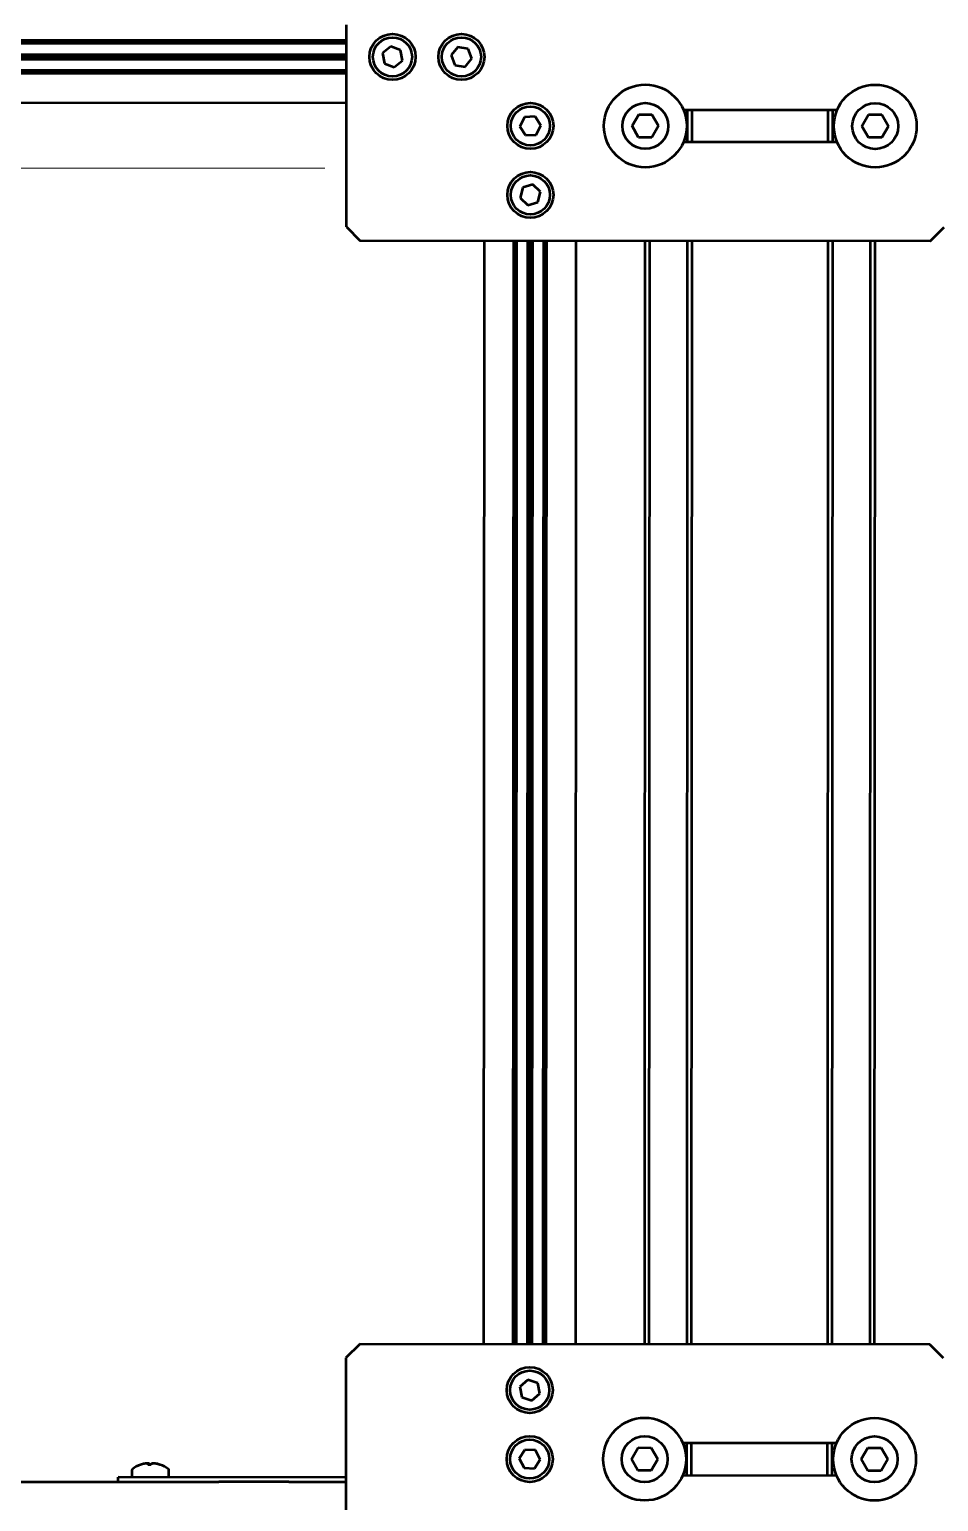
# Model space of a CAD drawing. Header units: millimetres. Extents: x 845401 to 948039, y 511594 to 550263.
# Drawn here: x 914745.1 to 914942.9, y 536527.6 to 536847.8 of the extents above; entities that cross this region are included whole.
import ezdxf

# ---------------------------------------------------------------- set-up
doc = ezdxf.new("R2010")
doc.units = ezdxf.units.MM
doc.layers.add('00', color=7, linetype='Continuous')
doc.layers.add('A-剖-0.10mm.......SECT-L01', color=255, linetype='Continuous', lineweight=18)
doc.layers.add('可见 (ISO)', color=7, linetype='Continuous', lineweight=50)

# ---------------------------------------------------------------- blocks, each defined once
blk = doc.blocks.new('单件分离新结构核图')
at = {"layer": '可见 (ISO)'}
for p, q in [((4621076.37, 895459.33), (4621076.37, 895503.33)), ((4620006.37, 895499.93), (4621076.37, 895499.93)), ((4620006.37, 895499.43), (4621076.37, 895499.43)), ((4620006.37, 895499.24), (4621076.37, 895499.24)), ((4620006.37, 895496.85), (4621076.37, 895496.85)), ((4620006.37, 895496.33), (4621076.37, 895496.33)), ((4620006.37, 895495.81), (4621076.37, 895495.81)), ((4621085.98, 895498.59), (4621084.22, 895497.12)), ((4621084.22, 895497.12), (4621084.61, 895494.86)), ((4621088.13, 895497.79), (4621085.98, 895498.59)), ((4621088.52, 895495.54), (4621088.13, 895497.79)), ((4621100.56, 895498.47), (4621099.11, 895496.7)), ((4621099.11, 895496.7), (4621099.91, 895494.56)), ((4621102.82, 895498.1), (4621100.56, 895498.47)), ((4621102.17, 895494.19), (4621103.63, 895495.96)), ((4621103.63, 895495.96), (4621102.82, 895498.1)), ((4620006.37, 895493.42), (4621076.37, 895493.42)), ((4620006.37, 895493.23), (4621076.37, 895493.23)), ((4620006.37, 895492.73), (4621076.37, 895492.73)), ((4621084.61, 895494.86), (4621086.76, 895494.07)), ((4621086.76, 895494.07), (4621088.52, 895495.54)), ((4621099.91, 895494.56), (4621102.17, 895494.19)), ((4620033.98, 895486.33), (4621076.37, 895486.33)), ((4621115.12, 895483.25), (4621114.08, 895481.2)), ((4621117.4, 895483.37), (4621115.12, 895483.25)), ((4621118.65, 895481.45), (4621117.4, 895483.37)), ((4621138.48, 895481.33), (4621139.92, 895483.83)), ((4621139.92, 895483.83), (4621142.81, 895483.83)), ((4621142.81, 895483.83), (4621144.25, 895481.33)), ((4621149.66, 895484.83), (4621183.07, 895484.83)), ((4621150.57, 895477.83), (4621150.57, 895484.83)), ((4621151.57, 895477.83), (4621151.57, 895484.83)), ((4621181.17, 895477.83), (4621181.17, 895484.83)), ((4621182.17, 895477.83), (4621182.17, 895484.83)), ((4621188.48, 895481.33), (4621189.92, 895483.83)), ((4621189.92, 895483.83), (4621192.81, 895483.83)), ((4621192.81, 895483.83), (4621194.25, 895481.33)), ((4621114.08, 895481.2), (4621115.33, 895479.29)), ((4621117.62, 895479.41), (4621118.65, 895481.45)), ((4621139.92, 895478.83), (4621138.48, 895481.33)), ((4621144.25, 895481.33), (4621142.81, 895478.83)), ((4621189.92, 895478.83), (4621188.48, 895481.33)), ((4621194.25, 895481.33), (4621192.81, 895478.83)), ((4621115.33, 895479.29), (4621117.62, 895479.41)), ((4621142.81, 895478.83), (4621139.92, 895478.83)), ((4621183.07, 895477.83), (4621149.66, 895477.83)), ((4621192.81, 895478.83), (4621189.92, 895478.83)), ((4621114.7, 895467.9), (4621114.17, 895465.67)), ((4621116.89, 895468.56), (4621114.7, 895467.9)), ((4621118.56, 895466.98), (4621116.89, 895468.56)), ((4621118.03, 895464.76), (4621118.56, 895466.98)), ((4621114.17, 895465.67), (4621115.84, 895464.1)), ((4621115.84, 895464.1), (4621118.03, 895464.76)), ((4621076.37, 895459.33), (4621079.37, 895456.33)), ((4621203.37, 895456.33), (4621206.37, 895459.33)), ((4621203.37, 895456.33), (4621079.37, 895456.33)), ((4621106.37, 895216.33), (4621106.37, 895456.33)), ((4621112.77, 895216.33), (4621112.77, 895456.33)), ((4621113.27, 895216.33), (4621113.27, 895456.33)), ((4621113.46, 895216.33), (4621113.46, 895456.33)), ((4621115.85, 895216.33), (4621115.85, 895456.33)), ((4621116.37, 895216.33), (4621116.37, 895456.33)), ((4621116.89, 895216.33), (4621116.89, 895456.33)), ((4621119.28, 895216.33), (4621119.28, 895456.33)), ((4621119.47, 895216.33), (4621119.47, 895456.33)), ((4621119.97, 895216.33), (4621119.97, 895456.33)), ((4621126.37, 895216.33), (4621126.37, 895456.33)), ((4621141.37, 895216.33), (4621141.37, 895456.33)), ((4621142.37, 895216.33), (4621142.37, 895456.33)), ((4621150.57, 895216.33), (4621150.57, 895456.33)), ((4621151.57, 895216.33), (4621151.57, 895456.33)), ((4621181.17, 895216.33), (4621181.17, 895456.33)), ((4621182.17, 895216.33), (4621182.17, 895456.33)), ((4621190.37, 895216.33), (4621190.37, 895456.33)), ((4621191.37, 895216.33), (4621191.37, 895456.33)), ((4621079.37, 895216.33), (4621076.37, 895213.33)), ((4621203.37, 895216.33), (4621079.37, 895216.33)), ((4621206.37, 895213.33), (4621203.37, 895216.33)), ((4621076.37, 895213.33), (4621076.37, 895169.33)), ((4621115.93, 895208.58), (4621114.2, 895207.08)), ((4621118.1, 895207.83), (4621115.93, 895208.58)), ((4621118.53, 895205.58), (4621118.1, 895207.83)), ((4621114.2, 895207.08), (4621114.64, 895204.83)), ((4621114.64, 895204.83), (4621116.8, 895204.08)), ((4621116.8, 895204.08), (4621118.53, 895205.58)), ((4621183.07, 895194.83), (4621149.66, 895194.83)), ((4621150.57, 895187.83), (4621150.57, 895194.83)), ((4621151.57, 895187.83), (4621151.57, 895194.83)), ((4621181.17, 895187.83), (4621181.17, 895194.83)), ((4621182.17, 895187.83), (4621182.17, 895194.83)), ((4621115.31, 895193.36), (4621114.08, 895191.43)), ((4621114.08, 895191.43), (4621115.13, 895189.4)), ((4621117.6, 895193.26), (4621115.31, 895193.36)), ((4621118.65, 895191.22), (4621117.6, 895193.26)), ((4621138.48, 895191.33), (4621139.92, 895193.83)), ((4621139.92, 895193.83), (4621142.81, 895193.83)), ((4621142.81, 895193.83), (4621144.25, 895191.33)), ((4621188.48, 895191.33), (4621189.92, 895193.83)), ((4621189.92, 895193.83), (4621192.81, 895193.83)), ((4621192.81, 895193.83), (4621194.25, 895191.33)), ((4621029.87, 895187.33), (4621029.87, 895188.95)), ((4621033.27, 895190.36), (4621033.27, 895190.32)), ((4621033.35, 895190.29), (4621033.36, 895190.06)), ((4621033.61, 895190.29), (4621033.62, 895190.07)), ((4621034.6, 895190.36), (4621034.6, 895190.35)), ((4621035.19, 895190.29), (4621035.19, 895190.27)), ((4621037.87, 895187.33), (4621037.87, 895188.95)), ((4621115.13, 895189.4), (4621117.42, 895189.3)), ((4621117.42, 895189.3), (4621118.65, 895191.22)), ((4621139.92, 895188.83), (4621138.48, 895191.33)), ((4621142.81, 895188.83), (4621139.92, 895188.83)), ((4621144.25, 895191.33), (4621142.81, 895188.83)), ((4621189.92, 895188.83), (4621188.48, 895191.33)), ((4621192.81, 895188.83), (4621189.92, 895188.83)), ((4621194.25, 895191.33), (4621192.81, 895188.83)), ((4620006.37, 895186.33), (4621048.75, 895186.33)), ((4621076.37, 895187.33), (4621026.87, 895187.33)), ((4621026.87, 895186.33), (4621026.87, 895187.33)), ((4621063.98, 895186.33), (4621048.75, 895186.33)), ((4621063.98, 895186.33), (4621076.37, 895186.33)), ((4621149.66, 895187.83), (4621183.07, 895187.83))]:
    blk.add_line(p, q, dxfattribs=at)
for centre, radius in [((4621086.37, 895496.33), 5), ((4621086.37, 895496.33), 4.25), ((4621101.37, 895496.33), 5), ((4621101.37, 895496.33), 4.25), ((4621141.37, 895481.33), 9), ((4621191.37, 895481.33), 9), ((4621116.37, 895481.33), 5), ((4621141.37, 895481.33), 5), ((4621191.37, 895481.33), 5), ((4621116.37, 895481.33), 4.25), ((4621116.37, 895466.33), 5), ((4621116.37, 895466.33), 4.25), ((4621116.37, 895206.33), 5), ((4621116.37, 895206.33), 4.25), ((4621141.37, 895191.33), 9), ((4621191.37, 895191.33), 9), ((4621116.37, 895191.33), 5), ((4621116.37, 895191.33), 4.25), ((4621141.37, 895191.33), 5), ((4621191.37, 895191.33), 5)]:
    blk.add_circle(centre, radius, dxfattribs=at)
for centre, radius, start, end in [((4621030.07, 895188.95), 0.2, 127.0976, 180), ((4621033.87, 895183.93), 6.5, 109.241, 127.0976), ((4621033.87, 895183.93), 6.5, 52.9024, 70.759), ((4621037.67, 895188.95), 0.2, 0, 52.9024)]:
    blk.add_arc(centre, radius, start, end, dxfattribs=at)
for centre, major_axis, ratio, start_param, end_param in [((4621033.87, 895183.93), (-3.22, 5.65), 0.990416, 5.967849, 6.101081), ((4621034.61, 895184.3), (-2.89, 5.76), 0.09208, 6.249093, 6.292857), ((4621033.71, 895183.9), (-1.14, 6.39), 0.863429, 6.182687, 6.288367), ((4621033.57, 895183.9), (-0.61, 6.46), 0.309358, 6.095975, 6.201656), ((4621033.77, 895183.9), (-1.79, 6.24), 0.946798, 6.070597, 6.087494), ((4621033.59, 895183.9), (-0.66, 6.46), 0.496607, 6.073972, 6.179652), ((4621033.89, 895183.93), (-0.45, 6.48), 0.085314, 0.193331, 0.326563), ((4621033.94, 895184.3), (6.31, -1.3), 0.890185, 1.742803, 1.854389), ((4621033.89, 895183.93), (-0.45, 6.48), 0.119952, 5.946522, 6.075685), ((4621033.79, 895184.3), (-6.31, -1.3), 0.890185, 4.496619, 4.518783), ((4621033.84, 895183.93), (0.45, 6.48), 0.119952, 0.2075, 0.340732), ((4621034.14, 895183.9), (0.66, 6.46), 0.496607, 0.103533, 0.209213), ((4621033.96, 895183.9), (1.79, 6.24), 0.946798, 0.106908, 0.212588), ((4621034.16, 895183.9), (0.61, 6.46), 0.309358, 0.08153, 0.098426), ((4621034.02, 895183.9), (1.14, 6.39), 0.863429, 6.278003, 6.383684), ((4621033.87, 895183.93), (-4.07, 5.07), 0.993999, 5.27738, 5.410612), ((4621033.86, 895183.93), (3.22, 5.65), 0.990416, 0.186173, 0.315336), ((4621033.13, 895184.3), (2.89, 5.76), 0.09208, 0.011927, 0.101915)]:
    blk.add_ellipse(centre, major_axis=major_axis, ratio=ratio, start_param=start_param, end_param=end_param, dxfattribs=at)
blk = doc.blocks.new('C线')
at = {"layer": 'A-剖-0.10mm.......SECT-L01', "color": 1, "rotation": 359.9712527628268}
blk.add_blockref('单件分离新结构核图', (-3624841.16, -417498.02, 12.69), dxfattribs=at)
blk = doc.blocks.new('BC线平台')
at = {"layer": 'A-剖-0.10mm.......SECT-L01'}
h = blk.add_hatch(dxfattribs=at)
h.set_pattern_fill('CROSS', color=2, scale=50)
h.set_pattern_definition([(0, (691447.87, 341554.85), (317.5, 317.5), [158.75, -476.25]), (90, (691527.24, 341475.47), (-317.5, 317.5), [158.75, -476.25])])
h.paths.add_polyline_path([(791174.13, 370096.42), (802932.03, 370096.42), (802932.03, 366396.42), (791174.13, 366396.42)])

msp = doc.modelspace()

# ---------------------------------------------------------------- block references
at = {"layer": '00'}
for name, p in [('BC线平台', (120688.34, 168041.31, -0.98)), ('C线', (-81869.83, 61162.22))]:
    msp.add_blockref(name, p, dxfattribs=at)

doc.saveas('drawing.dxf')
